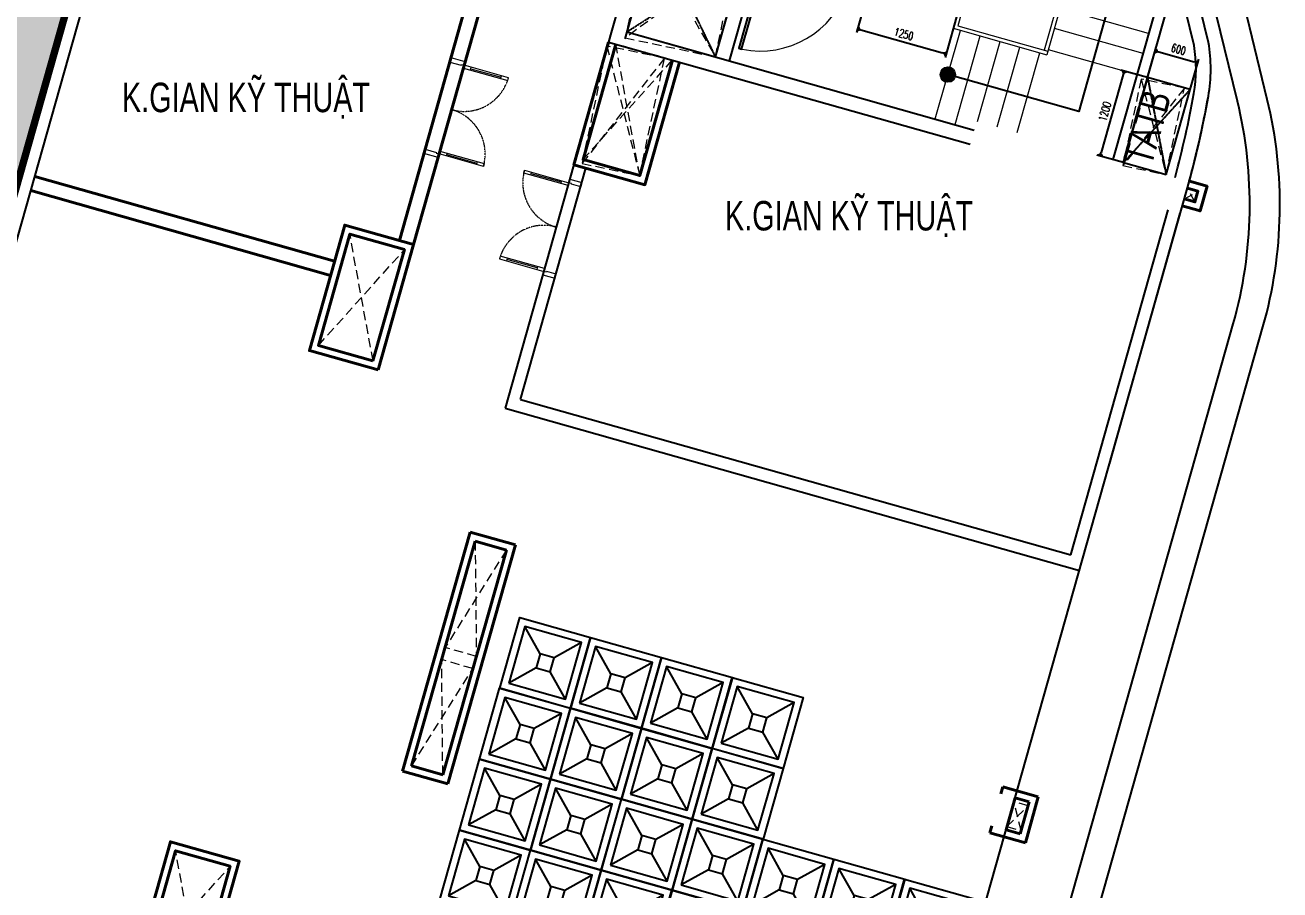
# Model space of a CAD drawing. Header units: millimetres. Extents: x -1307397 to 11565522512, y -626897 to 1138105.
# Drawn here: x 179261 to 196294, y 141353 to 153094 of the extents above; entities that cross this region are included whole.
import ezdxf
from ezdxf.enums import TextEntityAlignment as Align

# ---------------------------------------------------------------- set-up
doc = ezdxf.new("R2010")
doc.units = ezdxf.units.MM
doc.header["$MEASUREMENT"] = 0
for name, pattern in [('HIDDEN', [0.375, 0.25, -0.125]), ('HIDDEN2', [0.1875, 0.125, -0.0625]), ('Xref_NT1+NT2_MBDV Cot vach_220729$0$CENTERX2', [4, 2.5, -0.5, 0.5, -0.5]), ('Xref_ST_MBDV Cot vach 30.7.2022$0$HIDDEN', [0.375, 0.25, -0.125])]:
    doc.linetypes.add(name, pattern=pattern)
for name, color, linetype in [('A-CORE-OTLN', 160, 'Continuous'), ('A-FLOR-STRS', 1, 'Continuous'), ('A-FLOR-STRS-ARROW', 8, 'Continuous'), ('A-WALL-PATT', 251, 'Continuous'), ('ccu12-Thay', 7, 'Continuous'), ('KT-Net manh', 139, 'Continuous'), ('KT-Tuong', 1, 'Continuous'), ('THAY', 8, 'Continuous'), ('THIET BI', 13, 'Continuous'), ('Xref_NT1+NT2_MBDV Cot vach_220729$0$ccu12-Thay', 7, 'Continuous'), ('Xref_NT1+NT2_MBDV Cot vach_220729$0$KT-Text', 7, 'Continuous'), ('Xref_ST_MBDV Cot vach 30.7.2022$0$KT-Khuat', 9, 'Xref_ST_MBDV Cot vach 30.7.2022$0$HIDDEN'), ('Xref_ST_MBDV Cot vach 30.7.2022$0$KT-Text', 7, 'Continuous'), ('Xref_ST_MBDV Cot vach 30.7.2022$0$KT-Thay', 7, 'Continuous')]:
    doc.layers.add(name, color=color, linetype=linetype)
for name, color, linetype, lineweight in [('A-DOOR', 1, 'Continuous', 9), ('CUA', 37, 'Continuous', 13), ('KT-lomo nuoc', 3, 'HIDDEN', 5), ('KT-Net cat', 1, 'Continuous', 40), ('SPE-MEP-HVAC', 140, 'Continuous', 0)]:
    doc.layers.add(name, color=color, linetype=linetype, lineweight=lineweight)
doc.styles.add('Xref_NT1+NT2_MBDV Cot vach_220729$0$Arial', font='arial.ttf', dxfattribs={"width": 0.7})
doc.styles.add('Xref_NT1+NT2_MBDV Cot vach_220729$0$xref.N.Cot vach tang N2$0$DIM', font='vnsimli.shx', dxfattribs={"width": 0.7})
doc.styles.add('Xref_ST_MBDV Cot vach 30.7.2022$0$Arial', font='arial.ttf', dxfattribs={"width": 0.7})
doc.dimstyles.new('Xref_NT1+NT2_MBDV Cot vach_220729$0$xref.N.Cot vach tang N2$0$CCU 1-100 A1', dxfattribs={"dimscale": 100, "dimtxt": 2.2, "dimasz": 1, "dimexe": 1, "dimexo": 0, "dimgap": 1, "dimtad": 1, "dimdec": 0, "dimdsep": 46, "dimtxsty": 'Xref_NT1+NT2_MBDV Cot vach_220729$0$xref.N.Cot vach tang N2$0$DIM', "dimblk1": 'Xref_NT1+NT2_MBDV Cot vach_220729$0$xref.N.Cot vach tang N2$0$_ARCHTICK', "dimblk2": 'Xref_NT1+NT2_MBDV Cot vach_220729$0$xref.N.Cot vach tang N2$0$_ARCHTICK', "dimsah": 1, "dimcen": 0, "dimdle": 1, "dimclrd": 256, "dimclre": 256, "dimclrt": 31, "dimadec": 0, "dimazin": 0, "dimtfac": 1, "dimtdec": 0, "dimtix": 1, "dimtmove": 2, "dimatfit": 3, "dimldrblk": 'Xref_NT1+NT2_MBDV Cot vach_220729$0$xref.N.Cot vach tang N2$0$_ARCHTICK', "dimfxl": 8, "dimtolj": 1, "dimarcsym": 0})

# ---------------------------------------------------------------- blocks, each defined once
blk = doc.blocks.new('D--1350')
at = {"color": 8}
blk.add_arc((12617674, 597360, 0), 1254, 168.7754, 251.6859, dxfattribs=at)
at = {"layer": 'A-FLOR-STRS', "elevation": 0}
for points in [[(12617611, 597323), (12616457, 597650), (12616446, 597611), (12617600, 597284)], [(12617824, 597340), (12617804, 597268), (12617611, 597323), (12617632, 597395)], [(12617476, 596113), (12617456, 596041), (12617263, 596096), (12617284, 596168)]]:
    blk.add_lwpolyline(points, close=True, dxfattribs=at)
blk = doc.blocks.new('Xref_NT1+NT2_MBDV Cot vach_220729$0$xref.N.Cot vach tang N2$0$_Open90')
at = {"color": 0, "linetype": 'ByBlock', "lineweight": -2}
for p, q in [((0, 0), (-1, 0)), ((-0.5, 0.5), (0, 0)), ((0, 0), (-0.5, -0.5))]:
    blk.add_line(p, q, dxfattribs=at)
blk = doc.blocks.new('*D136')
at = {"layer": 'Defpoints', "color": 5, "transparency": 16777216}
for p, q in [((-3468, -31378), (-3647, -32013)), ((-2265, -31718), (-2444, -32353)), ((-3585, -31978), (-2479, -32291))]:
    blk.add_line(p, q, dxfattribs=at)
at = {"layer": 'Defpoints', "color": 0, "transparency": 16777216}
for p in [(-3468, -31378, 0), (-2265, -31718, 0), (-2431, -32305)]:
    blk.add_point(p, dxfattribs=at)
at = {"layer": 'Defpoints', "color": 5, "transparency": 16777216, "xscale": 49.99999999999999, "yscale": 49.99999999999999, "zscale": 49.99999999999999}
for p, rotation in [((-3633, -31965), 164.2098186843112), ((-2431, -32305), 344.2098186843112)]:
    blk.add_blockref('Xref_NT1+NT2_MBDV Cot vach_220729$0$xref.N.Cot vach tang N2$0$_Open90', p, dxfattribs=dict(at, rotation=rotation))
at = {"layer": 'Defpoints', "color": 5, "transparency": 16777216, "insert": (-3003, -32034), "char_height": 110, "attachment_point": 5, "rotation": 344.2098, "style": 'Xref_NT1+NT2_MBDV Cot vach_220729$0$xref.N.Cot vach tang N2$0$DIM'}
blk.add_mtext('\\A1;1250', dxfattribs=at)
blk = doc.blocks.new('Xref_NT1+NT2_MBDV Cot vach_220729$0$xref.N.Cot vach tang N2$0$_ARCHTICK')
at = {"color": 0, "linetype": 'ByBlock', "const_width": 0.15}
blk.add_lwpolyline([(-0.5, -0.5), (0.5, 0.5)], dxfattribs=at)
blk = doc.blocks.new('*D139')
at = {"layer": 'Defpoints', "color": 5, "transparency": 16777216}
for p, q in [((306, -32625), (422, -32213)), ((457, -32275), (938, -32411)), ((883, -32789), (1000, -32376))]:
    blk.add_line(p, q, dxfattribs=at)
at = {"layer": 'Defpoints', "color": 0, "transparency": 16777216}
for p in [(986, -32424), (306, -32625, 0), (883, -32789, 0)]:
    blk.add_point(p, dxfattribs=at)
at = {"layer": 'Defpoints', "color": 5, "transparency": 16777216, "xscale": 50, "yscale": 50, "zscale": 50}
for p, rotation in [((409, -32261), 164.2213386614092), ((986, -32424), 344.2213386614092)]:
    blk.add_blockref('Xref_NT1+NT2_MBDV Cot vach_220729$0$xref.N.Cot vach tang N2$0$_Open90', p, dxfattribs=dict(at, rotation=rotation))
at = {"layer": 'Defpoints', "color": 5, "transparency": 16777216, "insert": (726, -32242), "char_height": 110, "attachment_point": 5, "rotation": 344.2213, "style": 'Xref_NT1+NT2_MBDV Cot vach_220729$0$xref.N.Cot vach tang N2$0$DIM'}
blk.add_mtext('\\A1;600', dxfattribs=at)
blk = doc.blocks.new('*D140')
at = {"layer": 'Defpoints', "color": 5, "transparency": 16777216}
for p, q in [((306, -32625), (-58, -32523)), ((-24, -32584), (-323, -33643)), ((-21, -33780), (-385, -33677))]:
    blk.add_line(p, q, dxfattribs=at)
at = {"layer": 'Defpoints', "color": 0, "transparency": 16777216}
for p in [(306, -32625), (-337, -33691), (-21, -33780)]:
    blk.add_point(p, dxfattribs=at)
at = {"layer": 'Defpoints', "color": 5, "transparency": 16777216, "xscale": 50, "yscale": 50, "zscale": 50}
for p, rotation in [((-10, -32536), 74.22122763655055), ((-337, -33691), 254.2212276365506)]:
    blk.add_blockref('Xref_NT1+NT2_MBDV Cot vach_220729$0$xref.N.Cot vach tang N2$0$_Open90', p, dxfattribs=dict(at, rotation=rotation))
at = {"layer": 'Defpoints', "color": 5, "transparency": 16777216, "insert": (-274, -33085), "char_height": 110, "attachment_point": 5, "rotation": 74.2212, "style": 'Xref_NT1+NT2_MBDV Cot vach_220729$0$xref.N.Cot vach tang N2$0$DIM'}
blk.add_mtext('\\A1;1200', dxfattribs=at)
blk = doc.blocks.new('*U208')
at = {"layer": 'KT-lomo nuoc', "ltscale": 500}
for p, q in [((67, -134), (-134, -67)), ((-67, -201), (0, 0))]:
    blk.add_line(p, q, dxfattribs=at)
blk.add_lwpolyline([(67, -134), (-67, -201), (-134, -67), (0, 0)], close=True, dxfattribs=at)
blk = doc.blocks.new('*U211')
at = {"layer": 'KT-lomo nuoc', "ltscale": 500}
for p, q in [((157, -313), (-179, -90)), ((-22, -403), (0, 0))]:
    blk.add_line(p, q, dxfattribs=at)
blk.add_lwpolyline([(157, -313), (-22, -403), (-179, -90), (0, 0)], close=True, dxfattribs=at)
blk = doc.blocks.new('CTN TB 33-35')
at = {"layer": 'KT-Net cat'}
for p, q in [((-8126, -28021), (-8153, -28117)), ((-7645, -28157), (-8126, -28021)), ((-7961, -28172), (-8083, -28605)), ((-7768, -28226), (-7961, -28172)), ((-7768, -28226), (-7890, -28659)), ((-7645, -28157), (-7821, -28783)), ((-8275, -28550), (-8303, -28647)), ((-7890, -28659), (-8083, -28605)), ((-7821, -28783), (-8303, -28647))]:
    blk.add_line(p, q, dxfattribs=at)
at = {"layer": 'KT-Net cat', "elevation": 0}
for points in [[(-5690, -20136), (-5450, -20204), (-5355, -19867), (-5594, -19799)], [(-5663, -20040), (-5519, -20080), (-5478, -19936), (-5621, -19896)]]:
    blk.add_lwpolyline(points, dxfattribs=at)
at = {"layer": 'KT-lomo nuoc', "linetype": 'HIDDEN', "xscale": -0.9999999999999997, "rotation": 10.8976534755902}
for name, p in [('*U208', (-5622, -19895, 0)), ('*U211', (-7975, -28225, 0))]:
    blk.add_blockref(name, p, dxfattribs=at)
blk = doc.blocks.new('*U264')
at = {"linetype": 'HIDDEN', "ltscale": 500}
for p, q in [((-1126, 1338), (0, 0)), ((-1437, 633), (310, 705))]:
    blk.add_line(p, q, dxfattribs=at)
blk.add_lwpolyline([(-1437, 633), (-1126, 1338), (310, 705), (0, 0)], close=True, dxfattribs=at)
blk = doc.blocks.new('*U266')
at = {"linetype": 'HIDDEN', "ltscale": 500}
for p, q in [((-1169, 1389), (0, 0)), ((-1492, 657), (322, 732))]:
    blk.add_line(p, q, dxfattribs=at)
blk.add_lwpolyline([(-1492, 657), (-1169, 1389), (322, 732), (0, 0)], close=True, dxfattribs=at)
blk = doc.blocks.new('*U263')
at = {"linetype": 'HIDDEN', "ltscale": 500}
for p, q in [((-1195, 1007), (0, 0)), ((-1373, 605), (177, 403))]:
    blk.add_line(p, q, dxfattribs=at)
blk.add_lwpolyline([(-1373, 605), (-1195, 1007), (177, 403), (0, 0)], close=True, dxfattribs=at)
blk = doc.blocks.new('A$C99b0a125')
at = {"layer": 'KT-Net cat'}
for p, q in [((3902, 43597), (4818, 46840)), ((5434, 46666), (4818, 46840)), ((4025, 43666), (4887, 46716)), ((5311, 46597), (4887, 46716)), ((4449, 43546), (5311, 46597)), ((5434, 46666), (4518, 43423)), ((4449, 43546), (4025, 43666)), ((4518, 43423), (3902, 43597))]:
    blk.add_line(p, q, dxfattribs=at)
at = {"layer": 'KT-Net cat', "elevation": 0}
for points in [[(6699, 53494), (6228, 51829), (7191, 51557), (7661, 53222)], [(6795, 53467), (6352, 51898), (7122, 51681), (7565, 53249)]]:
    blk.add_lwpolyline(points, dxfattribs=at)
at = {"layer": 'KT-Net cat'}
for points in [[(3570, 49042), (2637, 49306), (3118, 51009), (4052, 50745)], [(3501, 49166), (2760, 49375), (3187, 50886), (3928, 50676)], [(1205, 40670), (271, 40934), (752, 42637), (1686, 42373)], [(1135, 40793), (394, 41003), (821, 42514), (1562, 42304)]]:
    blk.add_lwpolyline(points, close=True, dxfattribs=at)
at = {"layer": 'SPE-MEP-HVAC', "linetype": 'HIDDEN', "ltscale": 1000, "xscale": -1, "rotation": 230.4488267378189}
for name, p in [('*U266', (6795, 53467)), ('*U264', (3187, 50886)), ('*U263', (4433, 45109)), ('*U264', (821, 42514))]:
    blk.add_blockref(name, p, dxfattribs=at)
at = {"layer": 'SPE-MEP-HVAC', "linetype": 'HIDDEN', "ltscale": 1000, "rotation": 277.9936140372978}
blk.add_blockref('*U263', (4480, 45273), dxfattribs=at)
blk = doc.blocks.new('*U491')
for p, q in [((-42, -128), (-5, -112)), ((-24, -120), (148, -509)), ((129, -517), (166, -501)), ((-1113, -599), (-1149, -616)), ((-1131, -607), (-960, -996)), ((-941, -988), (-978, -1004))]:
    blk.add_line(p, q)
for points in [[(-81, 183), (-136, 159), (-71, 12), (-62, 16), (-46, -20), (0, 0)], [(-46, -20), (-82, -36), (170, -608), (206, -592)], [(-1316, -361), (-1261, -337), (-1197, -483), (-1206, -487), (-1190, -524), (-1235, -544)], [(-1190, -524), (-1153, -508), (-901, -1080), (-938, -1096)]]:
    blk.add_lwpolyline(points, close=True)
at = {"linetype": 'HIDDEN2'}
for centre, start, end in [((-1190, -524), 293.7725, 23.7725), ((-46, -20), 203.7725, 293.7725)]:
    blk.add_arc(centre, 625, start, end, dxfattribs=at)
blk = doc.blocks.new('*U492')
for p, q in [((-294, 444), (-257, 460)), ((-104, 63), (-276, 452)), ((-123, 55), (-86, 71)), ((-1365, -27), (-1401, -44)), ((-1212, -424), (-1383, -36)), ((-1193, -416), (-1230, -433))]:
    blk.add_line(p, q)
for points in [[(-46, -20), (-82, -36), (-334, 536), (-298, 552)], [(-1190, -524), (-1153, -508), (-1405, 64), (-1442, 48)], [(69, -156), (14, -180), (-39, -61), (-30, -57), (-46, -20), (0, 0)], [(-1167, -700), (-1112, -676), (-1164, -557), (-1174, -561), (-1190, -524), (-1235, -544)]]:
    blk.add_lwpolyline(points, close=True)
at = {"linetype": 'HIDDEN2'}
for centre, start, end in [((-46, -20), 113.7725, 203.7725), ((-1190, -524), 23.7725, 113.7725)]:
    blk.add_arc(centre, 625, start, end, dxfattribs=at)
blk = doc.blocks.new('Bemai')
at = {"layer": 'THIET BI'}
for p, q in [((100, -100), (400, -400)), ((600, -400), (900, -100)), ((100, -900), (400, -600)), ((600, -600), (900, -900))]:
    blk.add_line(p, q, dxfattribs=at)
for points in [[(0, 0), (1000, 0), (1000, -1000), (0, -1000)], [(900, -100), (100, -100), (100, -900), (900, -900)], [(400, -600), (600, -600), (600, -400), (400, -400)]]:
    blk.add_lwpolyline(points, close=True, dxfattribs=at)
blk = doc.blocks.new('A$C044065E8')
at = {"layer": 'THAY', "extrusion": (0, 0, -1), "xscale": -1, "zscale": -1, "rotation": 195.7787733480774}
for p in [(13994, -26956, 0), (13032, -27227, 0), (12070, -27499, 0), (11109, -27771, 0), (14266, -27918, 0), (13304, -28190, 0), (12342, -28462, 0), (11381, -28733, 0), (14539, -28880, 0), (13577, -29152, 0), (12614, -29424, 0), (14812, -29842, 0), (11654, -29695, 0), (10692, -29967, 0), (13849, -30114, 0), (9729, -30239, 0), (12887, -30386, 0), (8769, -30510, 0), (11927, -30657, 0), (15084, -30804, 0), (10964, -30929, 0), (14122, -31076, 0), (10002, -31201, 0), (13160, -31348, 0), (9042, -31473, 0), (12199, -31619, 0), (15356, -31767, 0), (11237, -31891, 0), (14394, -32038, 0), (10275, -32163, 0), (13432, -32310, 0), (9314, -32435, 0), (15628, -32729, 0), (12471, -32582, 0), (11509, -32854, 0), (14666, -33001, 0), (10547, -33126, 0), (13704, -33273, 0), (9586, -33397, 0), (12743, -33544, 0), (15900, -33691, 0), (11781, -33816, 0), (14938, -33963, 0), (10819, -34088, 0), (13976, -34235, 0), (9858, -34359, 0), (13015, -34506, 0), (16172, -34653, 0), (12053, -34778, 0), (15210, -34925, 0), (11091, -35050, 0), (14247, -35197, 0), (13287, -35469, 0), (10130, -35322, 0), (12325, -35741, 0), (11362, -36013, 0), (10402, -36284, 0)]:
    blk.add_blockref('Bemai', p, dxfattribs=at)
blk = doc.blocks.new('*U617')
at = {"linetype": 'HIDDEN', "ltscale": 500}
for p, q in [((1313, -1341), (0, 0)), ((1397, -94), (-84, -1247))]:
    blk.add_line(p, q, dxfattribs=at)
blk.add_lwpolyline([(1397, -94), (1313, -1341), (-84, -1247), (0, 0)], close=True, dxfattribs=at)
blk = doc.blocks.new('*U612')
at = {"linetype": 'HIDDEN', "ltscale": 500}
for p, q in [((1572, -908), (0, 0)), ((1626, -110), (-54, -798))]:
    blk.add_line(p, q, dxfattribs=at)
blk.add_lwpolyline([(1626, -110), (1572, -908), (-54, -798), (0, 0)], close=True, dxfattribs=at)
blk = doc.blocks.new('*U614')
at = {"linetype": 'HIDDEN', "ltscale": 500}
for p, q in [((1157, -679), (0, 0)), ((1197, -81), (-40, -599))]:
    blk.add_line(p, q, dxfattribs=at)
blk.add_lwpolyline([(1197, -81), (1157, -679), (-40, -599), (0, 0)], close=True, dxfattribs=at)
blk = doc.blocks.new('trucktnuoctang36')
at = {"layer": 'SPE-MEP-HVAC', "linetype": 'HIDDEN', "ltscale": 1000, "xscale": -1, "rotation": 254.2212213649985}
for name, p in [('*U617', (54738, 33548, 0)), ('*U612', (53711, 31936, 0)), ('*U614', (60856, 31949, 0))]:
    blk.add_blockref(name, p, dxfattribs=at)
blk = doc.blocks.new('A$C300D0CFC')
at = {"layer": 'A-WALL-PATT', "transparency": 33554618}
h = blk.add_hatch(color=256, dxfattribs=at)
h.dxf.hatch_style = 1
edge = h.paths.add_edge_path()
edge.add_arc((-2406.2, -32584.9), 100, 0, 360)
at = {"layer": 'A-CORE-OTLN'}
for p, q in [((-6521.9, -30412.3, 0), (-6983.6, -32046.4)), ((-6329.4, -30466.7, 0), (-6791.2, -32100.8)), ((-5561.1, -32344.7, 0), (-5180.5, -30997.5, 0)), ((-5368.7, -32399.3, 0), (-4933.6, -30859.4, 0))]:
    blk.add_line(p, q, dxfattribs=at)
at = {"layer": 'A-CORE-OTLN', "extrusion": (-1.34554e-06, -1.62929e-06, 1)}
blk.add_line((-6764.1, -32005, 0), (-2048.7, -33337.4, 0), dxfattribs=at)
at = {"layer": 'A-CORE-OTLN', "elevation": 0}
for points in [[(871.6, -34032.4, 0.022333), (1130.4, -32876.3, 0.0868938), (1132.2, -32149.5), (641.8, -30148.5)], [(678.6, -33980, 0.022333), (933.5, -32841.4, 0.0859995), (936.2, -32190.2), (700.5, -31228.2)]]:
    blk.add_lwpolyline(points, format="xyb", dxfattribs=at)
at = {"layer": 'A-CORE-OTLN', "extrusion": (-1.34554e-06, -1.62929e-06, 1), "elevation": 0.1}
blk.add_lwpolyline([(-6383.4, -30657.6), (-6764.1, -32005), (-5561.1, -32344.7), (-5180.5, -30997.5)], close=True, dxfattribs=at)
at = {"layer": 'A-CORE-OTLN', "elevation": 0}
for points in [[(628.1, -30932.7), (-165, -33739.4)], [(-20.6, -33780.2), (702.1, -31222.7)]]:
    blk.add_lwpolyline(points, dxfattribs=at)
at = {"layer": 'A-DOOR', "extrusion": (-1.34554e-06, -1.62929e-06, 1)}
for p, q in [((-1978.8, -30706.6, 0), (-2332.1, -31956.8, 0)), ((-1944.3, -30768.3, 0), (-2270.4, -31922.3, 0)), ((-2332.1, -31956.8, 0), (-1061.7, -32315.8, 0)), ((-2270.4, -31922.3, 0), (-1048.1, -32267.7, 0))]:
    blk.add_line(p, q, dxfattribs=at)
at = {"layer": 'A-DOOR', "extrusion": (2.93853e-07, -2.09254e-06, 1)}
for p, q in [((-770.2, -31100, 0), (-1096.3, -32254.1, 0)), ((-708.5, -31065.6, 0), (-1061.7, -32315.8, 0))]:
    blk.add_line(p, q, dxfattribs=at)
at = {"layer": 'A-DOOR', "extrusion": (2.97615e-07, -2.09201e-06, 1)}
for p, q in [((319.8, -32027.6, 0), (-883.8, -31689.9, 0)), ((244.1, -32297.2, 0), (-959.5, -31959.4, 0)), ((163.1, -32586, 0), (-1040.5, -32248.3, 0))]:
    blk.add_line(p, q, dxfattribs=at)
at = {"layer": 'A-DOOR', "extrusion": (-2.93853e-07, 2.09254e-06, 1)}
for p, q in [((-2576.5, -33185.6, 0), (-2235.8, -31984.1, 0)), ((-2307.1, -33261.9, 0), (-1966.5, -32060.5, 0)), ((-2004.1, -33219.7, 0), (-1697.1, -32136.9, 0)), ((-1734.6, -33295.8, 0), (-1427.7, -32213.3, 0)), ((-1465.2, -33372, 0), (-1158.3, -32289.7, 0))]:
    blk.add_line(p, q, dxfattribs=at)
at = {"layer": 'A-FLOR-STRS-ARROW', "elevation": 0}
blk.add_lwpolyline([(-2914.6, -31719.7), (-2412, -29935.7), (62, -30632.7), (-628.1, -33087.3), (-2406.2, -32584.9)], dxfattribs=at)
at = {"layer": 'A-FLOR-STRS-ARROW'}
blk.add_circle((-2406.2, -32584.9, 0), 100, dxfattribs=at)
at = {"layer": 'Xref_ST_MBDV Cot vach 30.7.2022$0$KT-Khuat', "linetype": 'Xref_ST_MBDV Cot vach 30.7.2022$0$HIDDEN', "ltscale": 5, "extrusion": (-1.34554e-06, -1.62929e-06, 1)}
for p, q in [((-6383.4, -30657.6, 0), (-5561.1, -32344.7, 0)), ((-6764.1, -32005, 0), (-5180.5, -30997.5, 0))]:
    blk.add_line(p, q, dxfattribs=at)
at = {"layer": 'Xref_ST_MBDV Cot vach 30.7.2022$0$KT-Khuat', "linetype": 'Xref_ST_MBDV Cot vach 30.7.2022$0$HIDDEN', "ltscale": 5}
for p, q in [((305.7, -32625.4, 0), (556.8, -33943.3, 0)), ((-20.6, -33780.2, 0), (883.1, -32788.5, 0))]:
    blk.add_line(p, q, dxfattribs=at)
at = {"layer": 'Xref_ST_MBDV Cot vach 30.7.2022$0$KT-Thay', "elevation": 0}
blk.add_lwpolyline([(556.8, -33943.3), (883.1, -32788.5), (305.7, -32625.4), (-20.6, -33780.2)], close=True, dxfattribs=at)
at = {"layer": 'A-DOOR', "rotation": 90}
blk.add_blockref('D--1350', (592406.1, -12648685.1, 0), dxfattribs=at)
at = {"layer": 'Defpoints', "color": 5}
for p1, p2, distance, picture, middle in [((-3467.5, -31378.3, 0), (-2264.7, -31718.4, 0), -609.6, '*D136', (-3003.4, -32033.9, 0)), ((305.7, -32625.4, 0), (883.1, -32788.5, 0), 378.5, '*D139', (725.9, -32241.6)), ((305.7, -32625.4), (-20.6, -33780.2), -328.3, '*D140', (-274.4, -33085))]:
    dim = blk.add_aligned_dim(p1=p1, p2=p2, distance=distance, dimstyle='Xref_NT1+NT2_MBDV Cot vach_220729$0$xref.N.Cot vach tang N2$0$CCU 1-100 A1', override={"dimscale": 50, "dimblk1": 'Xref_NT1+NT2_MBDV Cot vach_220729$0$xref.N.Cot vach tang N2$0$_Open90', "dimblk2": 'Xref_NT1+NT2_MBDV Cot vach_220729$0$xref.N.Cot vach tang N2$0$_Open90', "dimclrd": 5, "dimclre": 5, "dimclrt": 5, "dimlwd": 65535, "dimlwe": 65535}, dxfattribs=at)
    dim.commit()
    dim.dimension.update_dxf_attribs({"geometry": picture, "text_midpoint": middle})

msp = doc.modelspace()

# ---------------------------------------------------------------- hatches: boundary and pattern name
at = {"layer": 'KT-Net manh'}
h = msp.add_hatch(dxfattribs=at)
h.set_pattern_fill('AR-PARQ1', color=256, scale=100)
h.set_pattern_definition([(90, (222978, 18737), (-1200, 1200), [1200, -1200]), (90, (223178, 18737), (-1200, 1200), [1200, -1200]), (90, (223378, 18737), (-1200, 1200), [1200, -1200]), (90, (223578, 18737), (-1200, 1200), [1200, -1200]), (90, (223778, 18737), (-1200, 1200), [1200, -1200]), (90, (223978, 18737), (-1200, 1200), [1200, -1200]), (90, (224178, 18737), (-1200, 1200), [1200, -1200]), (0, (222978, 19937), (1200, -1200), [1200, -1200]), (0, (222978, 20137), (1200, -1200), [1200, -1200]), (0, (222978, 20337), (1200, -1200), [1200, -1200]), (0, (222978, 20537), (1200, -1200), [1200, -1200]), (0, (222978, 20737), (1200, -1200), [1200, -1200]), (0, (222978, 20937), (1200, -1200), [1200, -1200]), (0, (222978, 21137), (1200, -1200), [1200, -1200])])
edge = h.paths.add_edge_path()
edge.add_line((191573.2, 168424.2), (184648.7, 170378.2))
edge.add_line((184648.7, 170378.2), (181355.5, 158723.9))
edge.add_line((181355.5, 158723.9), (180757, 156605.9))
edge.add_line((180757, 156605.9), (177864.8, 146370.8))
edge.add_line((177864.8, 146370.8), (177864.8, 146370.8))
edge.add_line((177864.8, 146370.8), (171982.3, 125552.7))
edge.add_line((171982.3, 125552.7), (175494.7, 124560.2))
edge.add_line((175494.7, 124560.2), (175168.4, 123405.4))
edge.add_line((175168.4, 123405.4), (166557.5, 125838.6))
edge.add_line((166557.5, 125838.6), (167080.2, 127688.4))
edge.add_line((167080.2, 127688.4), (166858.9, 128305.5))
edge.add_line((166858.9, 128305.5), (172092.6, 146973))
edge.add_line((172092.6, 146973), (172107, 146969))
edge.add_line((172107, 146969), (180119.4, 175284.7))
edge.add_line((180119.4, 175284.7), (180094.6, 175291.6))
edge.add_line((180094.6, 175291.6), (180169.5, 175480.5))
edge.add_arc((185288.3, 172961.4), 5705.1, 23.03514, 153.79635, ccw=False)
edge.add_line((190538.5, 175193.8), (191909.3, 169585.5))
edge.add_line((191909.3, 169585.5), (192235.9, 168236.9))
edge.add_line((192235.9, 168236.9), (191573.2, 168424.2))
h.paths.add_polyline_path([(179453.8, 167439.4), (182340, 166623.7), (182217.6, 166190.8), (179331.4, 167006.4)], flags=16)
h.paths.add_polyline_path([(176299.5, 156276.5), (179185.7, 155460.8), (179063.3, 155027.9), (176177.1, 155843.5)], flags=16)
h.paths.add_polyline_path([(173933.7, 147904.3), (176819.9, 147088.7), (176697.6, 146655.7), (173811.4, 147471.3)], flags=16)
h.paths.add_polyline_path([(171568, 139532.2), (174454.2, 138716.5), (174331.9, 138283.6), (171445.6, 139099.1)], flags=16)
h.paths.add_polyline_path([(169202.2, 131160), (172088.5, 130344.3), (171966.1, 129911.4), (169079.9, 130726.9)], flags=16)

# ---------------------------------------------------------------- linework, layer by layer
at = {"layer": 'KT-Net cat'}
for p, q in [((184341.9, 150169.5), (185222.9, 153287.4)), ((184534.3, 150115.1), (185415.4, 153233)), ((179391.6, 151038.3), (183462.2, 149888.1)), ((179337.2, 150845.8), (183407.8, 149695.6))]:
    msp.add_line(p, q, dxfattribs=at)
at = {"layer": 'KT-Net manh', "color": 3, "linetype": 'Xref_NT1+NT2_MBDV Cot vach_220729$0$CENTERX2', "ltscale": 2, "const_width": 100, "elevation": 0}
msp.add_lwpolyline([(191573.2, 168424.2), (184648.7, 170378.2), (181355.5, 158723.9), (180757, 156605.9), (177864.8, 146370.8), (177864.8, 146370.8), (171982.3, 125552.7), (175494.7, 124560.2), (175168.4, 123405.4), (166557.5, 125838.6), (167080.2, 127688.4), (166858.9, 128305.5), (172092.6, 146973), (172107, 146969), (180119.4, 175284.7), (180094.6, 175291.6), (180169.5, 175480.5, -0.6417496), (190538.5, 175193.8), (191909.3, 169585.5), (192235.9, 168236.9), (191573.2, 168424.2)], format="xyb", dxfattribs=at)
at = {"layer": 'KT-Tuong'}
for p, q in [((171982.3, 125552.7), (184637.6, 170339.1)), ((172229.1, 125690.8, 0), (184775.7, 170092.2, 0)), ((187208.7, 152960.1), (187181.5, 152863.8)), ((187181.5, 152863.8), (192089.3, 151477)), ((186711.1, 151199), (185776.9, 147892.8)), ((185986.7, 148010.2), (186874.7, 151152.8)), ((193454.2, 145899.8), (194778.7, 150587.2)), ((193979.5, 147133.5), (194942.3, 150540.9)), ((185776.9, 147892.8), (193571.5, 145690)), ((185986.7, 148010.2), (193454.2, 145899.8))]:
    msp.add_line(p, q, dxfattribs=at)
at = {"layer": 'Xref_NT1+NT2_MBDV Cot vach_220729$0$ccu12-Thay'}
for p, q in [((195717.5, 152060), (190250.1, 174639, 0)), ((196122.9, 152085.3), (190634.8, 174750, 0)), ((183021.6, 104309), (195660.3, 149036.7)), ((183406.5, 104200.2), (196064.5, 148996))]:
    msp.add_line(p, q, dxfattribs=at)
at = {"layer": 'Xref_NT1+NT2_MBDV Cot vach_220729$0$ccu12-Thay', "elevation": 0}
msp.add_lwpolyline([(181963.2, 104608.8), (195030.7, 150853.7, 0.0246876), (195322.8, 152130.1, 0.0868938), (195324.5, 152857), (194834.2, 154858), (190116.1, 174342.6, 0.771545), (181450.8, 174506.6), (167616.5, 125555)], format="xyb", dxfattribs=at)
at = {"layer": 'Xref_NT1+NT2_MBDV Cot vach_220729$0$ccu12-Thay'}
for centre, radius in [((189924.9, 150657.3), 5960), ((190204, 150652.1), 6090)]:
    msp.add_arc(centre, radius, 344.22123, 13.61189, dxfattribs=at)

# ---------------------------------------------------------------- block references
msp.add_blockref('CTN TB 33-35', (200659.5, 170773.7))
at = {"layer": 'ccu12-Thay'}
msp.add_blockref('A$C99b0a125', (180482.8, 99369.6), dxfattribs=at)
at = {"layer": 'CUA', "rotation": 50.44882745216794}
for name, p in [('*U491', (185235.3, 152595.6)), ('*U492', (186655.2, 151001.2))]:
    msp.add_blockref(name, p, dxfattribs=at)
at = {"layer": 'KT-Net manh'}
for name, p in [('A$C300D0CFC', (194192.3, 185006.5)), ('A$C044065E8', (200659.5, 170773.7))]:
    msp.add_blockref(name, p, dxfattribs=at)
at = {"layer": 'KT-Tuong'}
msp.add_blockref('trucktnuoctang36', (133893.3, 119114.1, 0), dxfattribs=at)

# ---------------------------------------------------------------- texts
at = {"layer": 'Xref_NT1+NT2_MBDV Cot vach_220729$0$KT-Text', "extrusion": (-2.27976e-08, -7.84266e-08, 1), "style": 'Xref_NT1+NT2_MBDV Cot vach_220729$0$Arial', "width": 0.7}
msp.add_text('TATB', height=400, rotation=74.22123, dxfattribs=at).set_placement((194686, 151650.5, 0), align=Align.CENTER)
at = {"layer": 'Xref_ST_MBDV Cot vach 30.7.2022$0$KT-Text', "extrusion": (-8.16706e-08, 6.125e-10, 1), "style": 'Xref_ST_MBDV Cot vach 30.7.2022$0$Arial', "width": 0.7}
for p in [(182260.2, 151911.7, 0), (190445.8, 150305.7, 0)]:
    msp.add_text('K.GIAN KỸ THUẬT', height=400, dxfattribs=at).set_placement(p, align=Align.CENTER)

doc.saveas('drawing.dxf')
